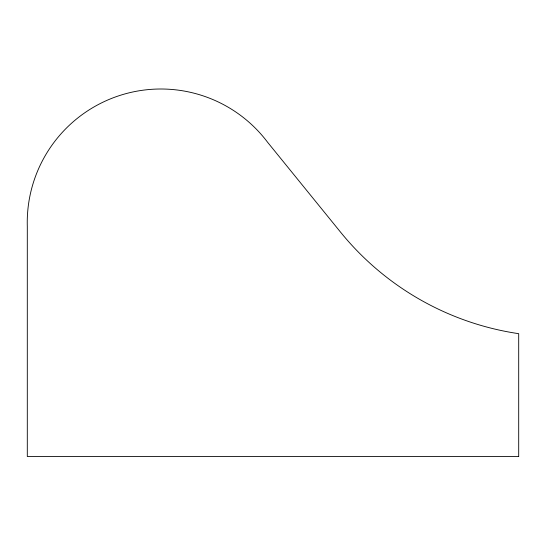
<?xml version="1.0" encoding="UTF-8"?>
<svg xmlns="http://www.w3.org/2000/svg" width="546" height="546" viewBox="0 0 546 546"><rect width="100%" height="100%" fill="white"/><g stroke="black" fill="none" stroke-linecap="round" stroke-linejoin="round"><path stroke-width="0.82" d="M518.7 456.524L27.3 456.524L27.3 226.508A133.606 133.606 0 0 1 267.676 142.369L341.195 232.937A282.787 282.787 0 0 0 518.7 333.674L518.7 456.524"/></g></svg>
